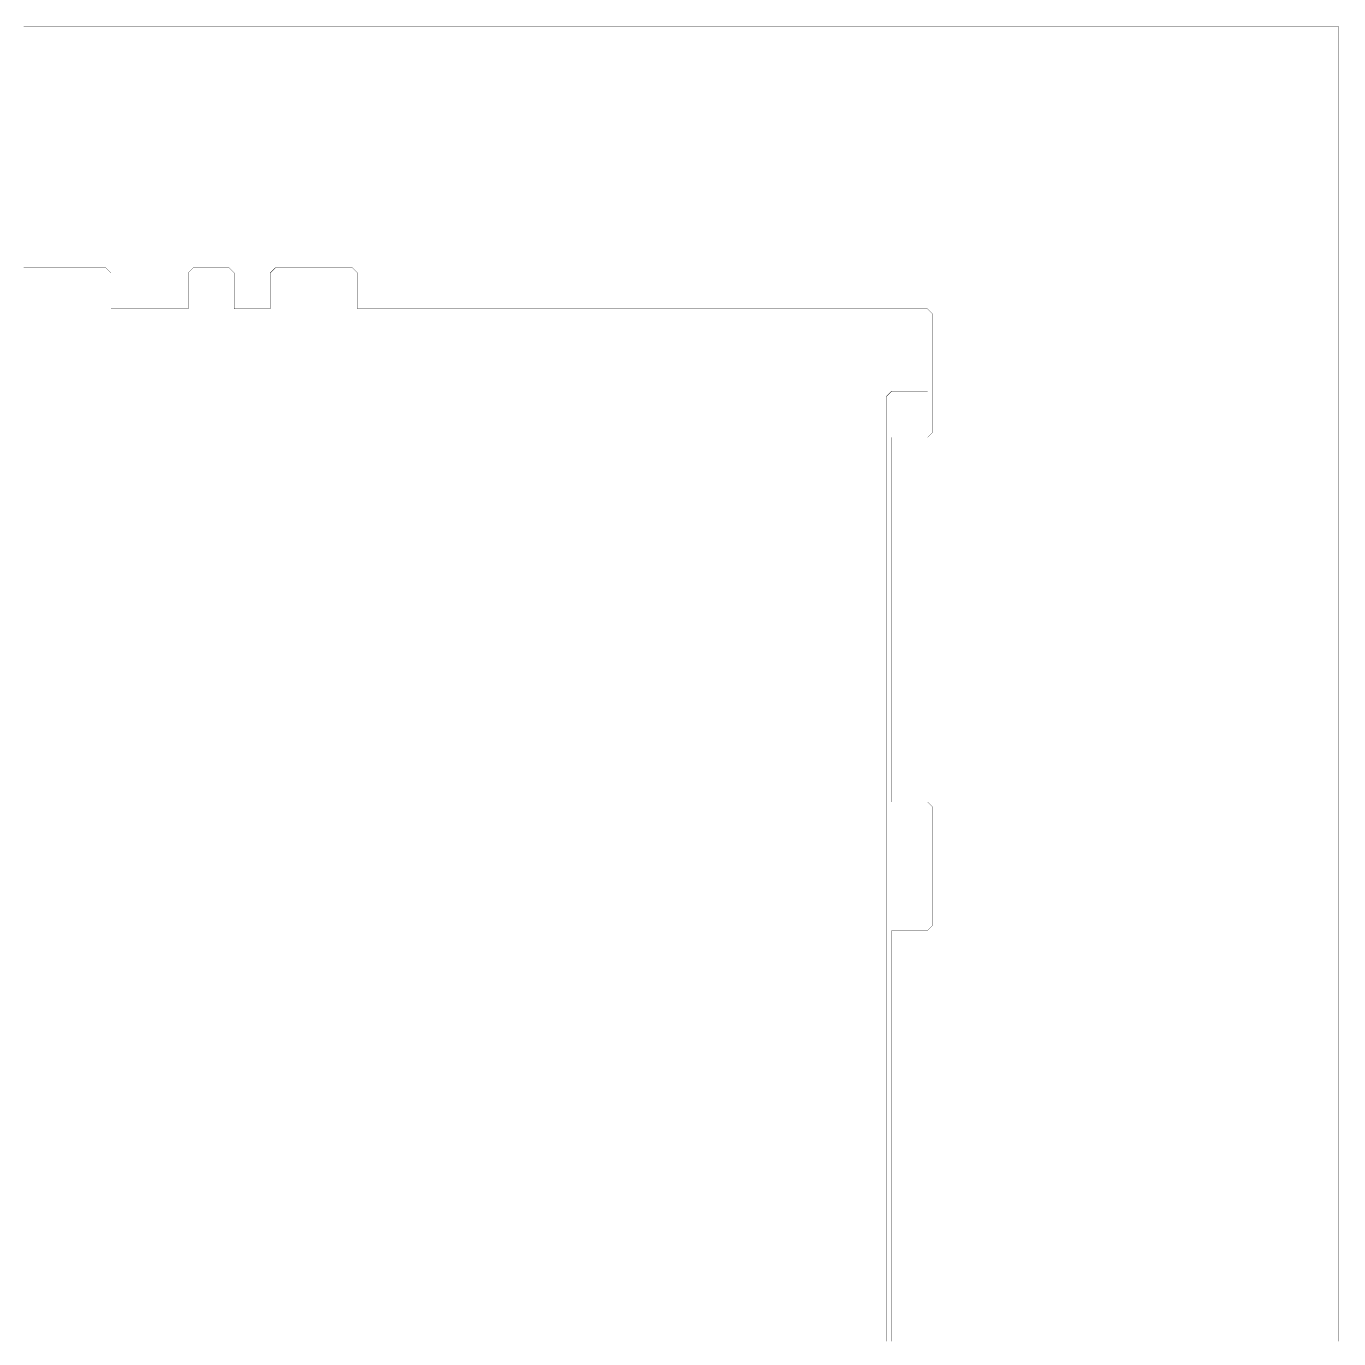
# Model space of a CAD drawing. Header units: metres. Extents: x 0 to 4990, y -4990 to 0.
# Drawn here: x 2495 to 4990, y -2495 to 0 of the extents above; entities that cross this region are included whole.
import ezdxf

# ---------------------------------------------------------------- set-up
doc = ezdxf.new("R2010")
doc.units = ezdxf.units.M
doc.layers.add('conductor', color=1, linetype='Continuous')
doc.layers.add('substrate', color=5, linetype='Continuous')

msp = doc.modelspace()

# ---------------------------------------------------------------- linework, layer by layer
at = {"layer": 'conductor', "const_width": 0.5}
msp.add_lwpolyline([(4130.859375, -2500), (4130.859375, -2490.234375), (4130.859375, -2480.46875), (4130.859375, -2470.703125), (4130.859375, -2460.9375), (4130.859375, -2451.171875), (4130.859375, -2441.40625), (4130.859375, -2431.640625), (4130.859375, -2421.875), (4130.859375, -2412.109375), (4130.859375, -2402.34375), (4130.859375, -2392.578125), (4130.859375, -2382.8125), (4130.859375, -2373.046875), (4130.859375, -2363.28125), (4130.859375, -2353.515625), (4130.859375, -2343.75), (4130.859375, -2333.984375), (4130.859375, -2324.21875), (4130.859375, -2314.453125), (4130.859375, -2304.6875), (4130.859375, -2294.921875), (4130.859375, -2285.15625), (4130.859375, -2275.390625), (4130.859375, -2265.625), (4130.859375, -2255.859375), (4130.859375, -2246.09375), (4130.859375, -2236.328125), (4130.859375, -2226.5625), (4130.859375, -2216.796875), (4130.859375, -2207.03125), (4130.859375, -2197.265625), (4130.859375, -2187.5), (4130.859375, -2177.734375), (4130.859375, -2167.96875), (4130.859375, -2158.203125), (4130.859375, -2148.4375), (4130.859375, -2138.671875), (4130.859375, -2128.90625), (4130.859375, -2119.140625), (4130.859375, -2109.375), (4130.859375, -2099.609375), (4130.859375, -2089.84375), (4130.859375, -2080.078125), (4130.859375, -2070.3125), (4130.859375, -2060.546875), (4130.859375, -2050.78125), (4130.859375, -2041.015625), (4130.859375, -2031.25), (4130.859375, -2021.484375), (4130.859375, -2011.71875), (4130.859375, -2001.953125), (4130.859375, -1992.1875), (4130.859375, -1982.421875), (4130.859375, -1972.65625), (4130.859375, -1962.890625), (4130.859375, -1953.125), (4130.859375, -1943.359375), (4130.859375, -1933.59375), (4130.859375, -1923.828125), (4130.859375, -1914.0625), (4130.859375, -1904.296875), (4130.859375, -1894.53125), (4130.859375, -1884.765625), (4130.859375, -1875), (4130.859375, -1865.234375), (4130.859375, -1855.46875), (4130.859375, -1845.703125), (4130.859375, -1835.9375), (4130.859375, -1826.171875), (4130.859375, -1816.40625), (4130.859375, -1806.640625), (4130.859375, -1796.875), (4130.859375, -1787.109375), (4130.859375, -1777.34375), (4130.859375, -1767.578125), (4130.859375, -1757.8125), (4130.859375, -1748.046875), (4130.859375, -1738.28125), (4130.859375, -1728.515625), (4130.859375, -1718.75), (4130.859375, -1708.984375), (4130.859375, -1699.21875), (4130.859375, -1689.453125), (4130.859375, -1679.6875), (4130.859375, -1669.921875), (4130.859375, -1660.15625), (4130.859375, -1650.390625), (4130.859375, -1640.625), (4130.859375, -1630.859375), (4130.859375, -1621.09375), (4130.859375, -1611.328125), (4130.859375, -1601.5625), (4130.859375, -1591.796875), (4130.859375, -1582.03125), (4130.859375, -1572.265625), (4130.859375, -1562.5), (4130.859375, -1552.734375), (4130.859375, -1542.96875), (4130.859375, -1533.203125), (4130.859375, -1523.4375), (4130.859375, -1513.671875), (4130.859375, -1503.90625), (4130.859375, -1494.140625), (4130.859375, -1484.375), (4130.859375, -1474.609375), (4130.859375, -1464.84375), (4130.859375, -1455.078125), (4130.859375, -1445.3125), (4130.859375, -1435.546875), (4130.859375, -1425.78125), (4130.859375, -1416.015625), (4130.859375, -1406.25), (4130.859375, -1396.484375), (4130.859375, -1386.71875), (4130.859375, -1376.953125), (4130.859375, -1367.1875), (4130.859375, -1357.421875), (4130.859375, -1347.65625), (4130.859375, -1337.890625), (4130.859375, -1328.125), (4130.859375, -1318.359375), (4130.859375, -1308.59375), (4130.859375, -1298.828125), (4130.859375, -1289.0625), (4130.859375, -1279.296875), (4130.859375, -1269.53125), (4130.859375, -1259.765625), (4130.859375, -1250), (4130.859375, -1240.234375), (4130.859375, -1230.46875), (4130.859375, -1220.703125), (4130.859375, -1210.9375), (4130.859375, -1201.171875), (4130.859375, -1191.40625), (4130.859375, -1181.640625), (4130.859375, -1171.875), (4130.859375, -1162.109375), (4130.859375, -1152.34375), (4130.859375, -1142.578125), (4130.859375, -1132.8125), (4130.859375, -1123.046875), (4130.859375, -1113.28125), (4130.859375, -1103.515625), (4130.859375, -1093.75), (4130.859375, -1083.984375), (4130.859375, -1074.21875), (4130.859375, -1064.453125), (4130.859375, -1054.6875), (4130.859375, -1044.921875), (4130.859375, -1035.15625), (4130.859375, -1025.390625), (4130.859375, -1015.625), (4130.859375, -1005.859375), (4130.859375, -996.09375), (4130.859375, -986.328125), (4130.859375, -976.5625), (4130.859375, -966.796875), (4130.859375, -957.03125), (4130.859375, -947.265625), (4130.859375, -937.5), (4130.859375, -927.734375), (4130.859375, -917.96875), (4130.859375, -908.203125), (4130.859375, -898.4375), (4130.859375, -888.671875), (4130.859375, -878.90625), (4130.859375, -869.140625), (4130.859375, -859.375), (4130.859375, -849.609375), (4130.859375, -839.84375), (4130.859375, -830.078125), (4130.859375, -820.3125), (4130.859375, -810.546875), (4130.859375, -800.78125), (4130.859375, -791.015625), (4130.859375, -781.25), (4130.859375, -771.484375), (4130.859375, -761.71875), (4130.859375, -751.953125), (4130.859375, -742.1875), (4130.859375, -732.421875), (4130.859375, -722.65625), (4130.859375, -712.890625), (4130.859375, -703.125), (4140.625, -693.359375), (4150.390625, -693.359375), (4160.15625, -693.359375), (4169.921875, -693.359375), (4179.6875, -693.359375), (4189.453125, -693.359375), (4199.21875, -693.359375), (4208.984375, -693.359375), (4208.984375, -683.59375), (4208.984375, -673.828125), (4208.984375, -664.0625), (4208.984375, -654.296875), (4208.984375, -644.53125), (4208.984375, -634.765625), (4208.984375, -625), (4208.984375, -615.234375), (4208.984375, -605.46875), (4208.984375, -595.703125), (4208.984375, -585.9375), (4208.984375, -576.171875), (4208.984375, -566.40625), (4208.984375, -556.640625), (4208.984375, -546.875), (4199.21875, -546.875), (4189.453125, -546.875), (4179.6875, -546.875), (4169.921875, -546.875), (4160.15625, -546.875), (4150.390625, -546.875), (4140.625, -546.875), (4130.859375, -546.875), (4121.09375, -546.875), (4111.328125, -546.875), (4101.5625, -546.875), (4091.796875, -546.875), (4082.03125, -546.875), (4072.265625, -546.875), (4062.5, -546.875), (4052.734375, -546.875), (4042.96875, -546.875), (4033.203125, -546.875), (4023.4375, -546.875), (4013.671875, -546.875), (4003.90625, -546.875), (3994.140625, -546.875), (3984.375, -546.875), (3974.609375, -546.875), (3964.84375, -546.875), (3955.078125, -546.875), (3945.3125, -546.875), (3935.546875, -546.875), (3925.78125, -546.875), (3916.015625, -546.875), (3906.25, -546.875), (3896.484375, -546.875), (3886.71875, -546.875), (3876.953125, -546.875), (3867.1875, -546.875), (3857.421875, -546.875), (3847.65625, -546.875), (3837.890625, -546.875), (3828.125, -546.875), (3818.359375, -546.875), (3808.59375, -546.875), (3798.828125, -546.875), (3789.0625, -546.875), (3779.296875, -546.875), (3769.53125, -546.875), (3759.765625, -546.875), (3750, -546.875), (3740.234375, -546.875), (3730.46875, -546.875), (3720.703125, -546.875), (3710.9375, -546.875), (3701.171875, -546.875), (3691.40625, -546.875), (3681.640625, -546.875), (3671.875, -546.875), (3662.109375, -546.875), (3652.34375, -546.875), (3642.578125, -546.875), (3632.8125, -546.875), (3623.046875, -546.875), (3613.28125, -546.875), (3603.515625, -546.875), (3593.75, -546.875), (3583.984375, -546.875), (3574.21875, -546.875), (3564.453125, -546.875), (3554.6875, -546.875), (3544.921875, -546.875), (3535.15625, -546.875), (3525.390625, -546.875), (3515.625, -546.875), (3505.859375, -546.875), (3496.09375, -546.875), (3486.328125, -546.875), (3476.5625, -546.875), (3466.796875, -546.875), (3457.03125, -546.875), (3447.265625, -546.875), (3437.5, -546.875), (3427.734375, -546.875), (3417.96875, -546.875), (3408.203125, -546.875), (3398.4375, -546.875), (3388.671875, -546.875), (3378.90625, -546.875), (3369.140625, -546.875), (3359.375, -546.875), (3349.609375, -546.875), (3339.84375, -546.875), (3330.078125, -546.875), (3320.3125, -546.875), (3310.546875, -546.875), (3300.78125, -546.875), (3291.015625, -546.875), (3281.25, -546.875), (3271.484375, -546.875), (3261.71875, -546.875), (3251.953125, -546.875), (3242.1875, -546.875), (3232.421875, -546.875), (3222.65625, -546.875), (3212.890625, -546.875), (3203.125, -546.875), (3193.359375, -546.875), (3183.59375, -546.875), (3173.828125, -546.875), (3164.0625, -546.875), (3154.296875, -546.875), (3144.53125, -546.875), (3134.765625, -546.875), (3125, -546.875), (3115.234375, -546.875), (3105.46875, -546.875), (3095.703125, -546.875), (3085.9375, -546.875), (3076.171875, -546.875), (3066.40625, -546.875), (3056.640625, -546.875), (3046.875, -546.875), (3037.109375, -546.875), (3027.34375, -546.875), (3017.578125, -546.875), (3007.8125, -546.875), (2998.046875, -546.875), (2988.28125, -546.875), (2978.515625, -546.875), (2968.75, -546.875), (2958.984375, -546.875), (2949.21875, -546.875), (2939.453125, -546.875), (2929.6875, -546.875), (2919.921875, -546.875), (2910.15625, -546.875), (2900.390625, -546.875), (2890.625, -546.875), (2880.859375, -546.875), (2871.09375, -546.875), (2861.328125, -546.875), (2851.5625, -546.875), (2841.796875, -546.875), (2832.03125, -546.875), (2822.265625, -546.875), (2812.5, -546.875), (2802.734375, -546.875), (2792.96875, -546.875), (2783.203125, -546.875), (2773.4375, -546.875), (2763.671875, -546.875), (2753.90625, -546.875), (2744.140625, -546.875), (2734.375, -546.875), (2724.609375, -546.875), (2714.84375, -546.875), (2705.078125, -546.875), (2695.3125, -546.875), (2685.546875, -546.875), (2675.78125, -546.875), (2666.015625, -546.875), (2656.25, -546.875), (2646.484375, -546.875), (2636.71875, -546.875), (2626.953125, -546.875), (2617.1875, -546.875), (2607.421875, -546.875), (2597.65625, -546.875), (2587.890625, -546.875), (2578.125, -546.875), (2568.359375, -546.875), (2558.59375, -546.875), (2548.828125, -546.875), (2539.0625, -546.875), (2529.296875, -546.875), (2519.53125, -546.875), (2509.765625, -546.875), (2500, -546.875), (2490.234375, -546.875)], dxfattribs=at)
at = {"layer": 'substrate', "const_width": 0.5}
for points in [[(4990.234375, -2500), (4990.234375, -2490.234375), (4990.234375, -2480.46875), (4990.234375, -2470.703125), (4990.234375, -2460.9375), (4990.234375, -2451.171875), (4990.234375, -2441.40625), (4990.234375, -2431.640625), (4990.234375, -2421.875), (4990.234375, -2412.109375), (4990.234375, -2402.34375), (4990.234375, -2392.578125), (4990.234375, -2382.8125), (4990.234375, -2373.046875), (4990.234375, -2363.28125), (4990.234375, -2353.515625), (4990.234375, -2343.75), (4990.234375, -2333.984375), (4990.234375, -2324.21875), (4990.234375, -2314.453125), (4990.234375, -2304.6875), (4990.234375, -2294.921875), (4990.234375, -2285.15625), (4990.234375, -2275.390625), (4990.234375, -2265.625), (4990.234375, -2255.859375), (4990.234375, -2246.09375), (4990.234375, -2236.328125), (4990.234375, -2226.5625), (4990.234375, -2216.796875), (4990.234375, -2207.03125), (4990.234375, -2197.265625), (4990.234375, -2187.5), (4990.234375, -2177.734375), (4990.234375, -2167.96875), (4990.234375, -2158.203125), (4990.234375, -2148.4375), (4990.234375, -2138.671875), (4990.234375, -2128.90625), (4990.234375, -2119.140625), (4990.234375, -2109.375), (4990.234375, -2099.609375), (4990.234375, -2089.84375), (4990.234375, -2080.078125), (4990.234375, -2070.3125), (4990.234375, -2060.546875), (4990.234375, -2050.78125), (4990.234375, -2041.015625), (4990.234375, -2031.25), (4990.234375, -2021.484375), (4990.234375, -2011.71875), (4990.234375, -2001.953125), (4990.234375, -1992.1875), (4990.234375, -1982.421875), (4990.234375, -1972.65625), (4990.234375, -1962.890625), (4990.234375, -1953.125), (4990.234375, -1943.359375), (4990.234375, -1933.59375), (4990.234375, -1923.828125), (4990.234375, -1914.0625), (4990.234375, -1904.296875), (4990.234375, -1894.53125), (4990.234375, -1884.765625), (4990.234375, -1875), (4990.234375, -1865.234375), (4990.234375, -1855.46875), (4990.234375, -1845.703125), (4990.234375, -1835.9375), (4990.234375, -1826.171875), (4990.234375, -1816.40625), (4990.234375, -1806.640625), (4990.234375, -1796.875), (4990.234375, -1787.109375), (4990.234375, -1777.34375), (4990.234375, -1767.578125), (4990.234375, -1757.8125), (4990.234375, -1748.046875), (4990.234375, -1738.28125), (4990.234375, -1728.515625), (4990.234375, -1718.75), (4990.234375, -1708.984375), (4990.234375, -1699.21875), (4990.234375, -1689.453125), (4990.234375, -1679.6875), (4990.234375, -1669.921875), (4990.234375, -1660.15625), (4990.234375, -1650.390625), (4990.234375, -1640.625), (4990.234375, -1630.859375), (4990.234375, -1621.09375), (4990.234375, -1611.328125), (4990.234375, -1601.5625), (4990.234375, -1591.796875), (4990.234375, -1582.03125), (4990.234375, -1572.265625), (4990.234375, -1562.5), (4990.234375, -1552.734375), (4990.234375, -1542.96875), (4990.234375, -1533.203125), (4990.234375, -1523.4375), (4990.234375, -1513.671875), (4990.234375, -1503.90625), (4990.234375, -1494.140625), (4990.234375, -1484.375), (4990.234375, -1474.609375), (4990.234375, -1464.84375), (4990.234375, -1455.078125), (4990.234375, -1445.3125), (4990.234375, -1435.546875), (4990.234375, -1425.78125), (4990.234375, -1416.015625), (4990.234375, -1406.25), (4990.234375, -1396.484375), (4990.234375, -1386.71875), (4990.234375, -1376.953125), (4990.234375, -1367.1875), (4990.234375, -1357.421875), (4990.234375, -1347.65625), (4990.234375, -1337.890625), (4990.234375, -1328.125), (4990.234375, -1318.359375), (4990.234375, -1308.59375), (4990.234375, -1298.828125), (4990.234375, -1289.0625), (4990.234375, -1279.296875), (4990.234375, -1269.53125), (4990.234375, -1259.765625), (4990.234375, -1250), (4990.234375, -1240.234375), (4990.234375, -1230.46875), (4990.234375, -1220.703125), (4990.234375, -1210.9375), (4990.234375, -1201.171875), (4990.234375, -1191.40625), (4990.234375, -1181.640625), (4990.234375, -1171.875), (4990.234375, -1162.109375), (4990.234375, -1152.34375), (4990.234375, -1142.578125), (4990.234375, -1132.8125), (4990.234375, -1123.046875), (4990.234375, -1113.28125), (4990.234375, -1103.515625), (4990.234375, -1093.75), (4990.234375, -1083.984375), (4990.234375, -1074.21875), (4990.234375, -1064.453125), (4990.234375, -1054.6875), (4990.234375, -1044.921875), (4990.234375, -1035.15625), (4990.234375, -1025.390625), (4990.234375, -1015.625), (4990.234375, -1005.859375), (4990.234375, -996.09375), (4990.234375, -986.328125), (4990.234375, -976.5625), (4990.234375, -966.796875), (4990.234375, -957.03125), (4990.234375, -947.265625), (4990.234375, -937.5), (4990.234375, -927.734375), (4990.234375, -917.96875), (4990.234375, -908.203125), (4990.234375, -898.4375), (4990.234375, -888.671875), (4990.234375, -878.90625), (4990.234375, -869.140625), (4990.234375, -859.375), (4990.234375, -849.609375), (4990.234375, -839.84375), (4990.234375, -830.078125), (4990.234375, -820.3125), (4990.234375, -810.546875), (4990.234375, -800.78125), (4990.234375, -791.015625), (4990.234375, -781.25), (4990.234375, -771.484375), (4990.234375, -761.71875), (4990.234375, -751.953125), (4990.234375, -742.1875), (4990.234375, -732.421875), (4990.234375, -722.65625), (4990.234375, -712.890625), (4990.234375, -703.125), (4990.234375, -693.359375), (4990.234375, -683.59375), (4990.234375, -673.828125), (4990.234375, -664.0625), (4990.234375, -654.296875), (4990.234375, -644.53125), (4990.234375, -634.765625), (4990.234375, -625), (4990.234375, -615.234375), (4990.234375, -605.46875), (4990.234375, -595.703125), (4990.234375, -585.9375), (4990.234375, -576.171875), (4990.234375, -566.40625), (4990.234375, -556.640625), (4990.234375, -546.875), (4990.234375, -537.109375), (4990.234375, -527.34375), (4990.234375, -517.578125), (4990.234375, -507.8125), (4990.234375, -498.046875), (4990.234375, -488.28125), (4990.234375, -478.515625), (4990.234375, -468.75), (4990.234375, -458.984375), (4990.234375, -449.21875), (4990.234375, -439.453125), (4990.234375, -429.6875), (4990.234375, -419.921875), (4990.234375, -410.15625), (4990.234375, -400.390625), (4990.234375, -390.625), (4990.234375, -380.859375), (4990.234375, -371.09375), (4990.234375, -361.328125), (4990.234375, -351.5625), (4990.234375, -341.796875), (4990.234375, -332.03125), (4990.234375, -322.265625), (4990.234375, -312.5), (4990.234375, -302.734375), (4990.234375, -292.96875), (4990.234375, -283.203125), (4990.234375, -273.4375), (4990.234375, -263.671875), (4990.234375, -253.90625), (4990.234375, -244.140625), (4990.234375, -234.375), (4990.234375, -224.609375), (4990.234375, -214.84375), (4990.234375, -205.078125), (4990.234375, -195.3125), (4990.234375, -185.546875), (4990.234375, -175.78125), (4990.234375, -166.015625), (4990.234375, -156.25), (4990.234375, -146.484375), (4990.234375, -136.71875), (4990.234375, -126.953125), (4990.234375, -117.1875), (4990.234375, -107.421875), (4990.234375, -97.65625), (4990.234375, -87.890625), (4990.234375, -78.125), (4990.234375, -68.359375), (4990.234375, -58.59375), (4990.234375, -48.828125), (4990.234375, -39.0625), (4990.234375, -29.296875), (4990.234375, -19.53125), (4990.234375, -9.765625), (4990.234375, 0), (4980.46875, 0), (4970.703125, 0), (4960.9375, 0), (4951.171875, 0), (4941.40625, 0), (4931.640625, 0), (4921.875, 0), (4912.109375, 0), (4902.34375, 0), (4892.578125, 0), (4882.8125, 0), (4873.046875, 0), (4863.28125, 0), (4853.515625, 0), (4843.75, 0), (4833.984375, 0), (4824.21875, 0), (4814.453125, 0), (4804.6875, 0), (4794.921875, 0), (4785.15625, 0), (4775.390625, 0), (4765.625, 0), (4755.859375, 0), (4746.09375, 0), (4736.328125, 0), (4726.5625, 0), (4716.796875, 0), (4707.03125, 0), (4697.265625, 0), (4687.5, 0), (4677.734375, 0), (4667.96875, 0), (4658.203125, 0), (4648.4375, 0), (4638.671875, 0), (4628.90625, 0), (4619.140625, 0), (4609.375, 0), (4599.609375, 0), (4589.84375, 0), (4580.078125, 0), (4570.3125, 0), (4560.546875, 0), (4550.78125, 0), (4541.015625, 0), (4531.25, 0), (4521.484375, 0), (4511.71875, 0), (4501.953125, 0), (4492.1875, 0), (4482.421875, 0), (4472.65625, 0), (4462.890625, 0), (4453.125, 0), (4443.359375, 0), (4433.59375, 0), (4423.828125, 0), (4414.0625, 0), (4404.296875, 0), (4394.53125, 0), (4384.765625, 0), (4375, 0), (4365.234375, 0), (4355.46875, 0), (4345.703125, 0), (4335.9375, 0), (4326.171875, 0), (4316.40625, 0), (4306.640625, 0), (4296.875, 0), (4287.109375, 0), (4277.34375, 0), (4267.578125, 0), (4257.8125, 0), (4248.046875, 0), (4238.28125, 0), (4228.515625, 0), (4218.75, 0), (4208.984375, 0), (4199.21875, 0), (4189.453125, 0), (4179.6875, 0), (4169.921875, 0), (4160.15625, 0), (4150.390625, 0), (4140.625, 0), (4130.859375, 0), (4121.09375, 0), (4111.328125, 0), (4101.5625, 0), (4091.796875, 0), (4082.03125, 0), (4072.265625, 0), (4062.5, 0), (4052.734375, 0), (4042.96875, 0), (4033.203125, 0), (4023.4375, 0), (4013.671875, 0), (4003.90625, 0), (3994.140625, 0), (3984.375, 0), (3974.609375, 0), (3964.84375, 0), (3955.078125, 0), (3945.3125, 0), (3935.546875, 0), (3925.78125, 0), (3916.015625, 0), (3906.25, 0), (3896.484375, 0), (3886.71875, 0), (3876.953125, 0), (3867.1875, 0), (3857.421875, 0), (3847.65625, 0), (3837.890625, 0), (3828.125, 0), (3818.359375, 0), (3808.59375, 0), (3798.828125, 0), (3789.0625, 0), (3779.296875, 0), (3769.53125, 0), (3759.765625, 0), (3750, 0), (3740.234375, 0), (3730.46875, 0), (3720.703125, 0), (3710.9375, 0), (3701.171875, 0), (3691.40625, 0), (3681.640625, 0), (3671.875, 0), (3662.109375, 0), (3652.34375, 0), (3642.578125, 0), (3632.8125, 0), (3623.046875, 0), (3613.28125, 0), (3603.515625, 0), (3593.75, 0), (3583.984375, 0), (3574.21875, 0), (3564.453125, 0), (3554.6875, 0), (3544.921875, 0), (3535.15625, 0), (3525.390625, 0), (3515.625, 0), (3505.859375, 0), (3496.09375, 0), (3486.328125, 0), (3476.5625, 0), (3466.796875, 0), (3457.03125, 0), (3447.265625, 0), (3437.5, 0), (3427.734375, 0), (3417.96875, 0), (3408.203125, 0), (3398.4375, 0), (3388.671875, 0), (3378.90625, 0), (3369.140625, 0), (3359.375, 0), (3349.609375, 0), (3339.84375, 0), (3330.078125, 0), (3320.3125, 0), (3310.546875, 0), (3300.78125, 0), (3291.015625, 0), (3281.25, 0), (3271.484375, 0), (3261.71875, 0), (3251.953125, 0), (3242.1875, 0), (3232.421875, 0), (3222.65625, 0), (3212.890625, 0), (3203.125, 0), (3193.359375, 0), (3183.59375, 0), (3173.828125, 0), (3164.0625, 0), (3154.296875, 0), (3144.53125, 0), (3134.765625, 0), (3125, 0), (3115.234375, 0), (3105.46875, 0), (3095.703125, 0), (3085.9375, 0), (3076.171875, 0), (3066.40625, 0), (3056.640625, 0), (3046.875, 0), (3037.109375, 0), (3027.34375, 0), (3017.578125, 0), (3007.8125, 0), (2998.046875, 0), (2988.28125, 0), (2978.515625, 0), (2968.75, 0), (2958.984375, 0), (2949.21875, 0), (2939.453125, 0), (2929.6875, 0), (2919.921875, 0), (2910.15625, 0), (2900.390625, 0), (2890.625, 0), (2880.859375, 0), (2871.09375, 0), (2861.328125, 0), (2851.5625, 0), (2841.796875, 0), (2832.03125, 0), (2822.265625, 0), (2812.5, 0), (2802.734375, 0), (2792.96875, 0), (2783.203125, 0), (2773.4375, 0), (2763.671875, 0), (2753.90625, 0), (2744.140625, 0), (2734.375, 0), (2724.609375, 0), (2714.84375, 0), (2705.078125, 0), (2695.3125, 0), (2685.546875, 0), (2675.78125, 0), (2666.015625, 0), (2656.25, 0), (2646.484375, 0), (2636.71875, 0), (2626.953125, 0), (2617.1875, 0), (2607.421875, 0), (2597.65625, 0), (2587.890625, 0), (2578.125, 0), (2568.359375, 0), (2558.59375, 0), (2548.828125, 0), (2539.0625, 0), (2529.296875, 0), (2519.53125, 0), (2509.765625, 0), (2500, 0), (2490.234375, 0)], [(2490.234375, -458.984375), (2500, -458.984375), (2509.765625, -458.984375), (2519.53125, -458.984375), (2529.296875, -458.984375), (2539.0625, -458.984375), (2548.828125, -458.984375), (2558.59375, -458.984375), (2568.359375, -458.984375), (2578.125, -458.984375), (2587.890625, -458.984375), (2597.65625, -458.984375), (2607.421875, -458.984375), (2617.1875, -458.984375), (2626.953125, -458.984375), (2636.71875, -458.984375), (2646.484375, -458.984375), (2656.25, -468.75), (2656.25, -478.515625), (2656.25, -488.28125), (2656.25, -498.046875), (2656.25, -507.8125), (2656.25, -517.578125), (2656.25, -527.34375), (2656.25, -537.109375), (2666.015625, -537.109375), (2675.78125, -537.109375), (2685.546875, -537.109375), (2695.3125, -537.109375), (2705.078125, -537.109375), (2714.84375, -537.109375), (2724.609375, -537.109375), (2734.375, -537.109375), (2744.140625, -537.109375), (2753.90625, -537.109375), (2763.671875, -537.109375), (2773.4375, -537.109375), (2783.203125, -537.109375), (2792.96875, -537.109375), (2802.734375, -537.109375), (2802.734375, -527.34375), (2802.734375, -517.578125), (2802.734375, -507.8125), (2802.734375, -498.046875), (2802.734375, -488.28125), (2802.734375, -478.515625), (2802.734375, -468.75), (2812.5, -458.984375), (2822.265625, -458.984375), (2832.03125, -458.984375), (2841.796875, -458.984375), (2851.5625, -458.984375), (2861.328125, -458.984375), (2871.09375, -458.984375), (2880.859375, -458.984375), (2890.625, -468.75), (2890.625, -478.515625), (2890.625, -488.28125), (2890.625, -498.046875), (2890.625, -507.8125), (2890.625, -517.578125), (2890.625, -527.34375), (2890.625, -537.109375), (2900.390625, -537.109375), (2910.15625, -537.109375), (2919.921875, -537.109375), (2929.6875, -537.109375), (2939.453125, -537.109375), (2949.21875, -537.109375), (2958.984375, -537.109375), (2958.984375, -527.34375), (2958.984375, -517.578125), (2958.984375, -507.8125), (2958.984375, -498.046875), (2958.984375, -488.28125), (2958.984375, -478.515625), (2958.984375, -468.75), (2968.75, -458.984375), (2978.515625, -458.984375), (2988.28125, -458.984375), (2998.046875, -458.984375), (3007.8125, -458.984375), (3017.578125, -458.984375), (3027.34375, -458.984375), (3037.109375, -458.984375), (3046.875, -458.984375), (3056.640625, -458.984375), (3066.40625, -458.984375), (3076.171875, -458.984375), (3085.9375, -458.984375), (3095.703125, -458.984375), (3105.46875, -458.984375), (3115.234375, -458.984375), (3125, -468.75), (3125, -478.515625), (3125, -488.28125), (3125, -498.046875), (3125, -507.8125), (3125, -517.578125), (3125, -527.34375), (3125, -537.109375), (3134.765625, -537.109375), (3144.53125, -537.109375), (3154.296875, -537.109375), (3164.0625, -537.109375), (3173.828125, -537.109375), (3183.59375, -537.109375), (3193.359375, -537.109375), (3203.125, -537.109375), (3212.890625, -537.109375), (3222.65625, -537.109375), (3232.421875, -537.109375), (3242.1875, -537.109375), (3251.953125, -537.109375), (3261.71875, -537.109375), (3271.484375, -537.109375), (3281.25, -537.109375), (3291.015625, -537.109375), (3300.78125, -537.109375), (3310.546875, -537.109375), (3320.3125, -537.109375), (3330.078125, -537.109375), (3339.84375, -537.109375), (3349.609375, -537.109375), (3359.375, -537.109375), (3369.140625, -537.109375), (3378.90625, -537.109375), (3388.671875, -537.109375), (3398.4375, -537.109375), (3408.203125, -537.109375), (3417.96875, -537.109375), (3427.734375, -537.109375), (3437.5, -537.109375), (3447.265625, -537.109375), (3457.03125, -537.109375), (3466.796875, -537.109375), (3476.5625, -537.109375), (3486.328125, -537.109375), (3496.09375, -537.109375), (3505.859375, -537.109375), (3515.625, -537.109375), (3525.390625, -537.109375), (3535.15625, -537.109375), (3544.921875, -537.109375), (3554.6875, -537.109375), (3564.453125, -537.109375), (3574.21875, -537.109375), (3583.984375, -537.109375), (3593.75, -537.109375), (3603.515625, -537.109375), (3613.28125, -537.109375), (3623.046875, -537.109375), (3632.8125, -537.109375), (3642.578125, -537.109375), (3652.34375, -537.109375), (3662.109375, -537.109375), (3671.875, -537.109375), (3681.640625, -537.109375), (3691.40625, -537.109375), (3701.171875, -537.109375), (3710.9375, -537.109375), (3720.703125, -537.109375), (3730.46875, -537.109375), (3740.234375, -537.109375), (3750, -537.109375), (3759.765625, -537.109375), (3769.53125, -537.109375), (3779.296875, -537.109375), (3789.0625, -537.109375), (3798.828125, -537.109375), (3808.59375, -537.109375), (3818.359375, -537.109375), (3828.125, -537.109375), (3837.890625, -537.109375), (3847.65625, -537.109375), (3857.421875, -537.109375), (3867.1875, -537.109375), (3876.953125, -537.109375), (3886.71875, -537.109375), (3896.484375, -537.109375), (3906.25, -537.109375), (3916.015625, -537.109375), (3925.78125, -537.109375), (3935.546875, -537.109375), (3945.3125, -537.109375), (3955.078125, -537.109375), (3964.84375, -537.109375), (3974.609375, -537.109375), (3984.375, -537.109375), (3994.140625, -537.109375), (4003.90625, -537.109375), (4013.671875, -537.109375), (4023.4375, -537.109375), (4033.203125, -537.109375), (4042.96875, -537.109375), (4052.734375, -537.109375), (4062.5, -537.109375), (4072.265625, -537.109375), (4082.03125, -537.109375), (4091.796875, -537.109375), (4101.5625, -537.109375), (4111.328125, -537.109375), (4121.09375, -537.109375), (4130.859375, -537.109375), (4140.625, -537.109375), (4150.390625, -537.109375), (4160.15625, -537.109375), (4169.921875, -537.109375), (4179.6875, -537.109375), (4189.453125, -537.109375), (4199.21875, -537.109375), (4208.984375, -537.109375), (4218.75, -546.875), (4218.75, -556.640625), (4218.75, -566.40625), (4218.75, -576.171875), (4218.75, -585.9375), (4218.75, -595.703125), (4218.75, -605.46875), (4218.75, -615.234375), (4218.75, -625), (4218.75, -634.765625), (4218.75, -644.53125), (4218.75, -654.296875), (4218.75, -664.0625), (4218.75, -673.828125), (4218.75, -683.59375), (4218.75, -693.359375), (4218.75, -703.125), (4218.75, -712.890625), (4218.75, -722.65625), (4218.75, -732.421875), (4218.75, -742.1875), (4218.75, -751.953125), (4218.75, -761.71875), (4218.75, -771.484375), (4208.984375, -781.25), (4199.21875, -781.25), (4189.453125, -781.25), (4179.6875, -781.25), (4169.921875, -781.25), (4160.15625, -781.25), (4150.390625, -781.25), (4140.625, -781.25), (4140.625, -791.015625), (4140.625, -800.78125), (4140.625, -810.546875), (4140.625, -820.3125), (4140.625, -830.078125), (4140.625, -839.84375), (4140.625, -849.609375), (4140.625, -859.375), (4140.625, -869.140625), (4140.625, -878.90625), (4140.625, -888.671875), (4140.625, -898.4375), (4140.625, -908.203125), (4140.625, -917.96875), (4140.625, -927.734375), (4140.625, -937.5), (4140.625, -947.265625), (4140.625, -957.03125), (4140.625, -966.796875), (4140.625, -976.5625), (4140.625, -986.328125), (4140.625, -996.09375), (4140.625, -1005.859375), (4140.625, -1015.625), (4140.625, -1025.390625), (4140.625, -1035.15625), (4140.625, -1044.921875), (4140.625, -1054.6875), (4140.625, -1064.453125), (4140.625, -1074.21875), (4140.625, -1083.984375), (4140.625, -1093.75), (4140.625, -1103.515625), (4140.625, -1113.28125), (4140.625, -1123.046875), (4140.625, -1132.8125), (4140.625, -1142.578125), (4140.625, -1152.34375), (4140.625, -1162.109375), (4140.625, -1171.875), (4140.625, -1181.640625), (4140.625, -1191.40625), (4140.625, -1201.171875), (4140.625, -1210.9375), (4140.625, -1220.703125), (4140.625, -1230.46875), (4140.625, -1240.234375), (4140.625, -1250), (4140.625, -1259.765625), (4140.625, -1269.53125), (4140.625, -1279.296875), (4140.625, -1289.0625), (4140.625, -1298.828125), (4140.625, -1308.59375), (4140.625, -1318.359375), (4140.625, -1328.125), (4140.625, -1337.890625), (4140.625, -1347.65625), (4140.625, -1357.421875), (4140.625, -1367.1875), (4140.625, -1376.953125), (4140.625, -1386.71875), (4140.625, -1396.484375), (4140.625, -1406.25), (4140.625, -1416.015625), (4140.625, -1425.78125), (4140.625, -1435.546875), (4140.625, -1445.3125), (4140.625, -1455.078125), (4140.625, -1464.84375), (4140.625, -1474.609375), (4150.390625, -1474.609375), (4160.15625, -1474.609375), (4169.921875, -1474.609375), (4179.6875, -1474.609375), (4189.453125, -1474.609375), (4199.21875, -1474.609375), (4208.984375, -1474.609375), (4218.75, -1484.375), (4218.75, -1494.140625), (4218.75, -1503.90625), (4218.75, -1513.671875), (4218.75, -1523.4375), (4218.75, -1533.203125), (4218.75, -1542.96875), (4218.75, -1552.734375), (4218.75, -1562.5), (4218.75, -1572.265625), (4218.75, -1582.03125), (4218.75, -1591.796875), (4218.75, -1601.5625), (4218.75, -1611.328125), (4218.75, -1621.09375), (4218.75, -1630.859375), (4218.75, -1640.625), (4218.75, -1650.390625), (4218.75, -1660.15625), (4218.75, -1669.921875), (4218.75, -1679.6875), (4218.75, -1689.453125), (4218.75, -1699.21875), (4218.75, -1708.984375), (4208.984375, -1718.75), (4199.21875, -1718.75), (4189.453125, -1718.75), (4179.6875, -1718.75), (4169.921875, -1718.75), (4160.15625, -1718.75), (4150.390625, -1718.75), (4140.625, -1718.75), (4140.625, -1728.515625), (4140.625, -1738.28125), (4140.625, -1748.046875), (4140.625, -1757.8125), (4140.625, -1767.578125), (4140.625, -1777.34375), (4140.625, -1787.109375), (4140.625, -1796.875), (4140.625, -1806.640625), (4140.625, -1816.40625), (4140.625, -1826.171875), (4140.625, -1835.9375), (4140.625, -1845.703125), (4140.625, -1855.46875), (4140.625, -1865.234375), (4140.625, -1875), (4140.625, -1884.765625), (4140.625, -1894.53125), (4140.625, -1904.296875), (4140.625, -1914.0625), (4140.625, -1923.828125), (4140.625, -1933.59375), (4140.625, -1943.359375), (4140.625, -1953.125), (4140.625, -1962.890625), (4140.625, -1972.65625), (4140.625, -1982.421875), (4140.625, -1992.1875), (4140.625, -2001.953125), (4140.625, -2011.71875), (4140.625, -2021.484375), (4140.625, -2031.25), (4140.625, -2041.015625), (4140.625, -2050.78125), (4140.625, -2060.546875), (4140.625, -2070.3125), (4140.625, -2080.078125), (4140.625, -2089.84375), (4140.625, -2099.609375), (4140.625, -2109.375), (4140.625, -2119.140625), (4140.625, -2128.90625), (4140.625, -2138.671875), (4140.625, -2148.4375), (4140.625, -2158.203125), (4140.625, -2167.96875), (4140.625, -2177.734375), (4140.625, -2187.5), (4140.625, -2197.265625), (4140.625, -2207.03125), (4140.625, -2216.796875), (4140.625, -2226.5625), (4140.625, -2236.328125), (4140.625, -2246.09375), (4140.625, -2255.859375), (4140.625, -2265.625), (4140.625, -2275.390625), (4140.625, -2285.15625), (4140.625, -2294.921875), (4140.625, -2304.6875), (4140.625, -2314.453125), (4140.625, -2324.21875), (4140.625, -2333.984375), (4140.625, -2343.75), (4140.625, -2353.515625), (4140.625, -2363.28125), (4140.625, -2373.046875), (4140.625, -2382.8125), (4140.625, -2392.578125), (4140.625, -2402.34375), (4140.625, -2412.109375), (4140.625, -2421.875), (4140.625, -2431.640625), (4140.625, -2441.40625), (4140.625, -2451.171875), (4140.625, -2460.9375), (4140.625, -2470.703125), (4140.625, -2480.46875), (4140.625, -2490.234375), (4140.625, -2500)]]:
    msp.add_lwpolyline(points, dxfattribs=at)

doc.saveas('drawing.dxf')
